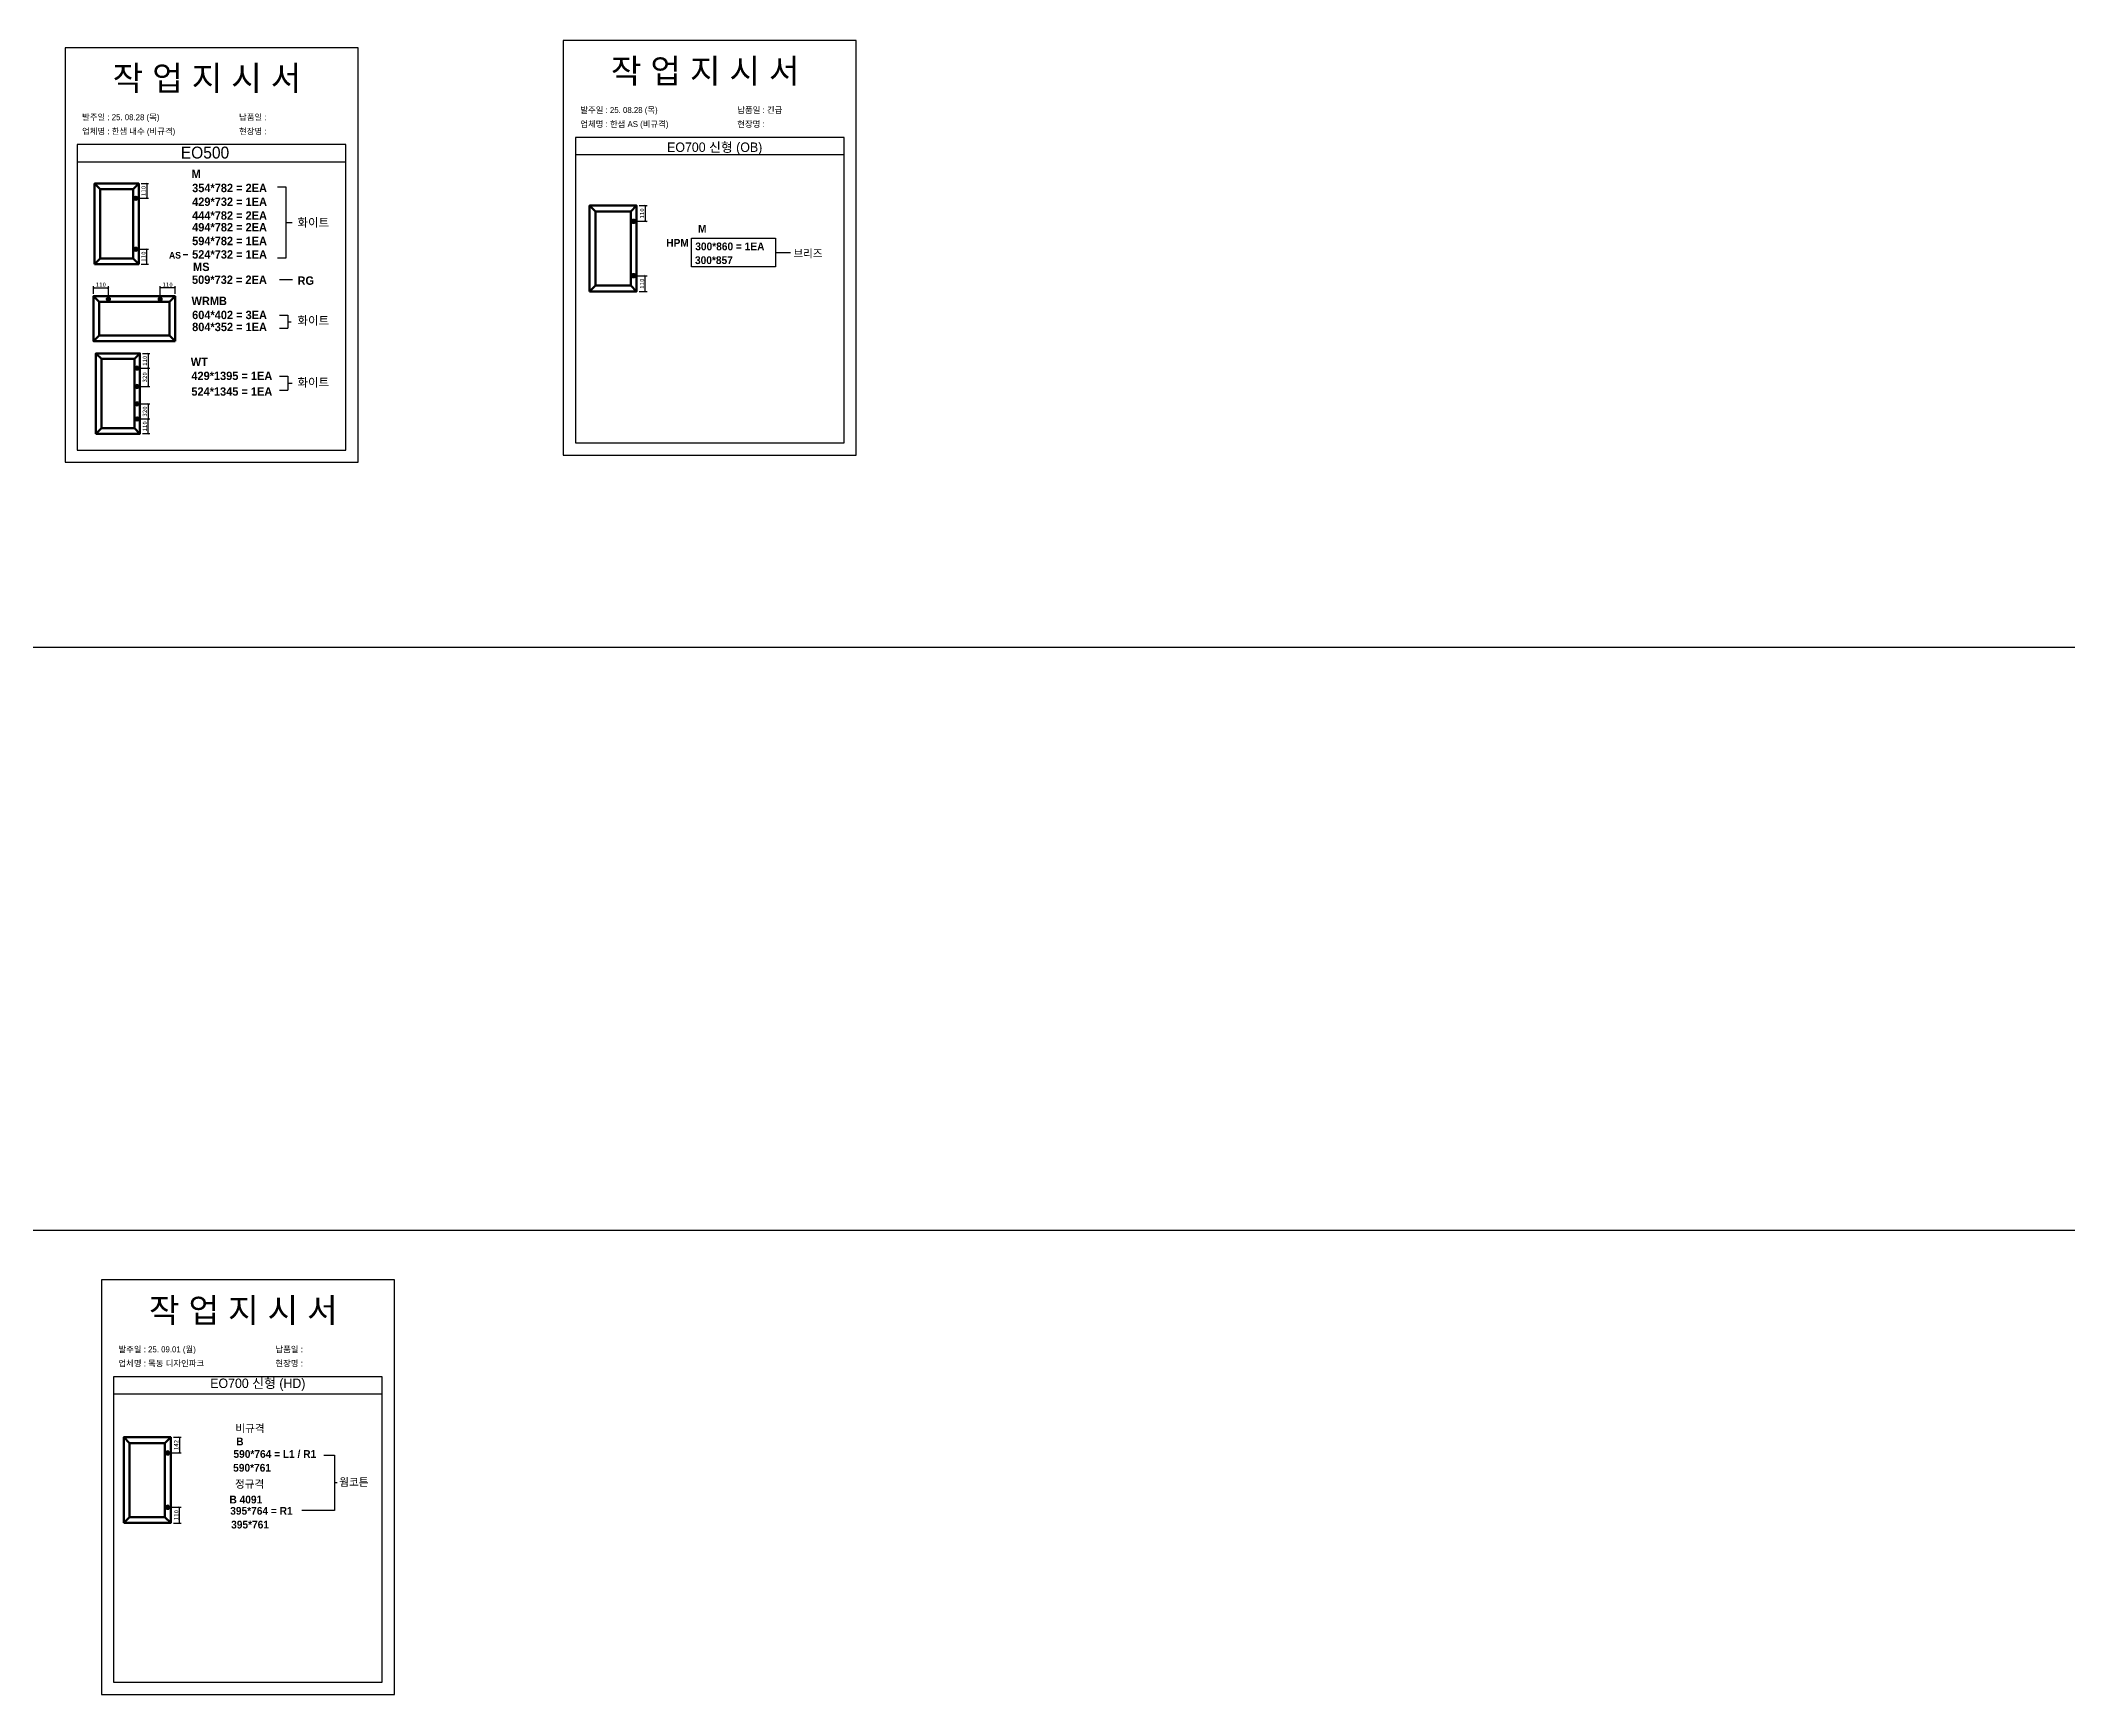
# Model space of a CAD drawing. Header units: millimetres. Extents: x -44117 to 256353, y -2095463 to 65325.
# Drawn here: x 114866 to 126488, y -272714 to -263234 of the extents above; entities that cross this region are included whole.
import ezdxf

# ---------------------------------------------------------------- set-up
doc = ezdxf.new("R2010")
doc.units = ezdxf.units.MM
doc.header["$LTSCALE"] = 10
doc.linetypes.add('CENTER', pattern=[50.8, 31.75, -6.35, 6.35, -6.35])
doc.layers.add('cen', color=1, linetype='CENTER')
doc.layers.add('Layer1', color=7, linetype='Continuous', lineweight=70)
doc.styles.add('MtX_Gulim', font='')
doc.styles.get('MtX_Gulim').set_extended_font_data('Gulim', bold=True)
doc.dimstyles.new('ISO-25', dxfattribs={"dimtxt": 2.5, "dimasz": 2.5, "dimexe": 1, "dimexo": 1, "dimtad": 1, "dimtxsty": 'Standard', "dimblk": 'ARCHTICK', "dimcen": 2.5, "dimadec": 0, "dimazin": 0, "dimtfac": 1, "dimtmove": 0, "dimatfit": 3, "dimfxl": 0, "dimarcsym": 0})

# ---------------------------------------------------------------- blocks, each defined once
blk = doc.blocks.new('_ArchTick')
at = {"color": 0, "linetype": 'ByBlock', "const_width": 0.15}
blk.add_lwpolyline([(-0.5, -0.5), (0.5, 0.5)], dxfattribs=at)
blk = doc.blocks.new('*D3184')
at = {"color": 0, "lineweight": -2}
for p, q in [((115444, -264054), (115486, -264054)), ((115476, -264054), (115476, -264138)), ((115428, -264138), (115486, -264138))]:
    blk.add_line(p, q, dxfattribs=at)
at = {"layer": 'Defpoints', "color": 0}
for p in [(115429, -264054), (115413, -264138), (115476, -264138)]:
    blk.add_point(p, dxfattribs=at)
at = {"color": 0, "lineweight": -2, "xscale": 10, "yscale": 10, "zscale": 10}
for p, rotation in [((115476, -264054), 90), ((115476, -264138), 270)]:
    blk.add_blockref('_ArchTick', p, dxfattribs=dict(at, rotation=rotation))
at = {"color": 0, "insert": (115457, -264096), "char_height": 25, "attachment_point": 5, "rotation": 90}
blk.add_mtext('110', dxfattribs=at)
blk = doc.blocks.new('*D3185')
at = {"color": 0, "lineweight": -2}
for p, q in [((115428, -264430), (115486, -264430)), ((115444, -264515), (115486, -264515)), ((115476, -264515), (115476, -264430))]:
    blk.add_line(p, q, dxfattribs=at)
at = {"layer": 'Defpoints', "color": 0}
for p in [(115413, -264430), (115429, -264515), (115476, -264430)]:
    blk.add_point(p, dxfattribs=at)
at = {"color": 0, "lineweight": -2, "xscale": 10, "yscale": 10, "zscale": 10}
for p, rotation in [((115476, -264430), 90), ((115476, -264515), 270)]:
    blk.add_blockref('_ArchTick', p, dxfattribs=dict(at, rotation=rotation))
at = {"color": 0, "insert": (115457, -264472), "char_height": 25, "attachment_point": 5, "rotation": 90}
blk.add_mtext('110', dxfattribs=at)
blk = doc.blocks.new('*D3186')
at = {"color": 0, "lineweight": -2}
for p, q in [((115170, -264685), (115170, -264642)), ((115170, -264652), (115255, -264652)), ((115255, -264701), (115255, -264642))]:
    blk.add_line(p, q, dxfattribs=at)
at = {"layer": 'Defpoints', "color": 0}
for p in [(115170, -264700), (115255, -264652), (115255, -264716)]:
    blk.add_point(p, dxfattribs=at)
at = {"color": 0, "lineweight": -2, "xscale": 10, "yscale": 10, "zscale": 10, "rotation": 180}
blk.add_blockref('_ArchTick', (115170, -264652), dxfattribs=at)
at = {"color": 0, "lineweight": -2, "xscale": 10, "yscale": 10, "zscale": 10}
blk.add_blockref('_ArchTick', (115255, -264652), dxfattribs=at)
at = {"color": 0, "insert": (115212, -264633), "char_height": 25, "attachment_point": 5}
blk.add_mtext('110', dxfattribs=at)
blk = doc.blocks.new('*D3187')
at = {"color": 0, "lineweight": -2}
for p, q in [((115552, -264701), (115552, -264642)), ((115638, -264652), (115552, -264652)), ((115638, -264685), (115638, -264642))]:
    blk.add_line(p, q, dxfattribs=at)
at = {"layer": 'Defpoints', "color": 0}
for p in [(115552, -264652), (115552, -264716), (115638, -264700)]:
    blk.add_point(p, dxfattribs=at)
at = {"color": 0, "lineweight": -2, "xscale": 10, "yscale": 10, "zscale": 10, "rotation": 180}
blk.add_blockref('_ArchTick', (115552, -264652), dxfattribs=at)
at = {"color": 0, "lineweight": -2, "xscale": 10, "yscale": 10, "zscale": 10}
blk.add_blockref('_ArchTick', (115638, -264652), dxfattribs=at)
at = {"color": 0, "insert": (115595, -264633), "char_height": 25, "attachment_point": 5}
blk.add_mtext('110', dxfattribs=at)
blk = doc.blocks.new('*D3194')
at = {"color": 0, "lineweight": -2}
for p, q in [((115451, -265027), (115493, -265027)), ((115483, -265027), (115483, -265111)), ((115434, -265111), (115493, -265111))]:
    blk.add_line(p, q, dxfattribs=at)
at = {"layer": 'Defpoints', "color": 0}
for p in [(115436, -265027), (115419, -265111), (115483, -265111)]:
    blk.add_point(p, dxfattribs=at)
at = {"color": 0, "lineweight": -2, "xscale": 10, "yscale": 10, "zscale": 10}
for p, rotation in [((115483, -265027), 90), ((115483, -265111), 270)]:
    blk.add_blockref('_ArchTick', p, dxfattribs=dict(at, rotation=rotation))
at = {"color": 0, "insert": (115464, -265069), "char_height": 25, "attachment_point": 5, "rotation": 90}
blk.add_mtext('110', dxfattribs=at)
blk = doc.blocks.new('*D3195')
at = {"color": 0, "lineweight": -2}
for p, q in [((115434, -265403), (115493, -265403)), ((115483, -265487), (115483, -265403)), ((115451, -265487), (115493, -265487))]:
    blk.add_line(p, q, dxfattribs=at)
at = {"layer": 'Defpoints', "color": 0}
for p in [(115419, -265403), (115483, -265403), (115436, -265487)]:
    blk.add_point(p, dxfattribs=at)
at = {"color": 0, "lineweight": -2, "xscale": 10, "yscale": 10, "zscale": 10}
for p, rotation in [((115483, -265403), 90), ((115483, -265487), 270)]:
    blk.add_blockref('_ArchTick', p, dxfattribs=dict(at, rotation=rotation))
at = {"color": 0, "insert": (115464, -265445), "char_height": 25, "attachment_point": 5, "rotation": 90}
blk.add_mtext('110', dxfattribs=at)
blk = doc.blocks.new('*D3196')
at = {"color": 0, "lineweight": -2}
for p, q in [((115434, -265111), (115493, -265111)), ((115434, -265217), (115493, -265217)), ((115483, -265111), (115483, -265217))]:
    blk.add_line(p, q, dxfattribs=at)
at = {"layer": 'Defpoints', "color": 0}
for p in [(115419, -265111), (115419, -265217), (115483, -265217)]:
    blk.add_point(p, dxfattribs=at)
at = {"color": 0, "lineweight": -2, "xscale": 10, "yscale": 10, "zscale": 10}
for p, rotation in [((115483, -265111), 90), ((115483, -265217), 270)]:
    blk.add_blockref('_ArchTick', p, dxfattribs=dict(at, rotation=rotation))
at = {"color": 0, "insert": (115464, -265164), "char_height": 25, "attachment_point": 5, "rotation": 90}
blk.add_mtext('320', dxfattribs=at)
blk = doc.blocks.new('*D3197')
at = {"color": 0, "lineweight": -2}
for p, q in [((115434, -265316), (115493, -265316)), ((115483, -265316), (115483, -265403)), ((115434, -265403), (115493, -265403))]:
    blk.add_line(p, q, dxfattribs=at)
at = {"layer": 'Defpoints', "color": 0}
for p in [(115419, -265316), (115419, -265403), (115483, -265403)]:
    blk.add_point(p, dxfattribs=at)
at = {"color": 0, "lineweight": -2, "xscale": 10, "yscale": 10, "zscale": 10}
for p, rotation in [((115483, -265316), 90), ((115483, -265403), 270)]:
    blk.add_blockref('_ArchTick', p, dxfattribs=dict(at, rotation=rotation))
at = {"color": 0, "insert": (115464, -265360), "char_height": 25, "attachment_point": 5, "rotation": 90}
blk.add_mtext('320', dxfattribs=at)
blk = doc.blocks.new('*D3198')
at = {"color": 0, "lineweight": -2}
for p, q in [((118281, -264270), (118344, -264270)), ((118299, -264180), (118344, -264180)), ((118334, -264180), (118334, -264270))]:
    blk.add_line(p, q, dxfattribs=at)
at = {"layer": 'Defpoints', "color": 0}
for p in [(118266, -264270), (118284, -264180), (118334, -264270)]:
    blk.add_point(p, dxfattribs=at)
at = {"color": 0, "lineweight": -2, "xscale": 10, "yscale": 10, "zscale": 10}
for p, rotation in [((118334, -264180), 90), ((118334, -264270), 270)]:
    blk.add_blockref('_ArchTick', p, dxfattribs=dict(at, rotation=rotation))
at = {"color": 0, "insert": (118315, -264225), "char_height": 25, "attachment_point": 5, "rotation": 90}
blk.add_mtext('110', dxfattribs=at)
blk = doc.blocks.new('*D3199')
at = {"color": 0, "lineweight": -2}
for p, q in [((118281, -264582), (118344, -264582)), ((118334, -264672), (118334, -264582)), ((118299, -264672), (118344, -264672))]:
    blk.add_line(p, q, dxfattribs=at)
at = {"layer": 'Defpoints', "color": 0}
for p in [(118266, -264582), (118334, -264582), (118284, -264672)]:
    blk.add_point(p, dxfattribs=at)
at = {"color": 0, "lineweight": -2, "xscale": 10, "yscale": 10, "zscale": 10}
for p, rotation in [((118334, -264582), 90), ((118334, -264672), 270)]:
    blk.add_blockref('_ArchTick', p, dxfattribs=dict(at, rotation=rotation))
at = {"color": 0, "insert": (118315, -264627), "char_height": 25, "attachment_point": 5, "rotation": 90}
blk.add_mtext('110', dxfattribs=at)
blk = doc.blocks.new('*D3226')
at = {"color": 0, "lineweight": -2}
for p, q in [((115628, -271239), (115673, -271239)), ((115663, -271239), (115663, -271329)), ((115610, -271329), (115673, -271329))]:
    blk.add_line(p, q, dxfattribs=at)
at = {"layer": 'Defpoints', "color": 0}
for p in [(115613, -271239), (115595, -271329), (115663, -271329)]:
    blk.add_point(p, dxfattribs=at)
at = {"color": 0, "lineweight": -2, "xscale": 10, "yscale": 10, "zscale": 10}
for p, rotation in [((115663, -271239), 90), ((115663, -271329), 270)]:
    blk.add_blockref('_ArchTick', p, dxfattribs=dict(at, rotation=rotation))
at = {"color": 0, "insert": (115644, -271284), "char_height": 25, "attachment_point": 5, "rotation": 90}
blk.add_mtext('142', dxfattribs=at)
blk = doc.blocks.new('*D3227')
at = {"color": 0, "lineweight": -2}
for p, q in [((115610, -271641), (115673, -271641)), ((115663, -271731), (115663, -271641)), ((115628, -271731), (115673, -271731))]:
    blk.add_line(p, q, dxfattribs=at)
at = {"layer": 'Defpoints', "color": 0}
for p in [(115595, -271641), (115663, -271641), (115613, -271731)]:
    blk.add_point(p, dxfattribs=at)
at = {"color": 0, "lineweight": -2, "xscale": 10, "yscale": 10, "zscale": 10}
for p, rotation in [((115663, -271641), 90), ((115663, -271731), 270)]:
    blk.add_blockref('_ArchTick', p, dxfattribs=dict(at, rotation=rotation))
at = {"color": 0, "insert": (115644, -271686), "char_height": 25, "attachment_point": 5, "rotation": 90}
blk.add_mtext('110', dxfattribs=at)

msp = doc.modelspace()

# ---------------------------------------------------------------- linework, layer by layer
for p, q in [((119473.59761, -263789.11358), (117933.59761, -263789.11358)), ((116616.85842, -263830.43521), (115076.85842, -263830.43521)), ((116616.85842, -263930.43521), (115076.85842, -263930.43521)), ((119473.59761, -263889.11358), (117933.59761, -263889.11358)), ((116271.91894, -264277.20119), (116309.93398, -264277.20119)), ((119080.87116, -264448.46313), (119165.49595, -264448.46313)), ((116237.09385, -264603.74629), (116311.58681, -264603.74629)), ((116237.09385, -264808.69696), (116284.61266, -264808.69696)), ((116284.61266, -264808.69696), (116284.61266, -264883.07422)), ((116284.61266, -264845.88559), (116303.32267, -264845.88559)), ((116237.09385, -264883.07422), (116284.61266, -264883.07422)), ((116237.09385, -265157.44367), (116284.61266, -265157.44367)), ((116284.61266, -265157.44367), (116284.61266, -265238.43225)), ((116284.61266, -265197.93796), (116309.52078, -265197.93796)), ((116237.09385, -265238.43225), (116284.61266, -265238.43225)), ((116825.3915, -270892.78185), (115285.3915, -270892.78185)), ((116825.3915, -270992.78185), (115285.3915, -270992.78185)), ((116551.39994, -271498.48537), (116566.22845, -271498.48537))]:
    msp.add_line(p, q)
at = {"color": 1}
for p, q in [((104015.69829, -266711.28002), (196284.84516, -266711.28002)), ((104015.69829, -266711.28002), (196284.84516, -266711.28002)), ((104015.69829, -270051.82666), (196284.84516, -270051.82666)), ((104015.69829, -270051.82666), (196284.84516, -270051.82666))]:
    msp.add_line(p, q, dxfattribs=at)
for points in [[(117863.59761, -265609.94385), (119543.59761, -265609.94385), (119543.59761, -263233.94385), (117863.59761, -263233.94385)], [(115006.85842, -265651.26549), (116686.85842, -265651.26549), (116686.85842, -263275.26549), (115006.85842, -263275.26549)], [(118598.12517, -264366.72327), (119080.87116, -264366.72327), (119080.87116, -264530.20298), (118598.12517, -264530.20298)], [(115215.3915, -272713.61213), (116895.3915, -272713.61213), (116895.3915, -270337.61213), (115215.3915, -270337.61213)]]:
    msp.add_lwpolyline(points, close=True)
for points in [[(117933.59761, -263789.11358), (117933.59761, -265539.94385), (119473.59761, -265539.94385), (119473.59761, -263789.11358)], [(115076.85842, -263830.43521), (115076.85842, -265581.26549), (116616.85842, -265581.26549), (116616.85842, -263830.43521)], [(116223.98693, -264073.07692), (116271.91894, -264073.07692), (116271.91894, -264481.32545), (116223.98693, -264481.32545)], [(115285.3915, -270892.78185), (115285.3915, -272643.61213), (116825.3915, -272643.61213), (116825.3915, -270892.78185)], [(116489.87555, -271341.21981), (116552.15527, -271341.21981), (116552.15527, -271658.54982), (116364.19007, -271658.54982)]]:
    msp.add_lwpolyline(points)
at = {"layer": 'cen'}
msp.add_line((115683.61557, -264460.36405), (115710.06082, -264460.36405), dxfattribs=at)
at = {"layer": 'Layer1'}
for p, q in [((115207.9505, -264085.17955), (115176.39467, -264053.62372)), ((115397.28552, -264085.17955), (115428.84135, -264053.62372)), ((115412.72549, -264125.01829), (115412.72549, -264151.25137)), ((118048.0404, -264213.56849), (118014.38476, -264179.91286)), ((118249.97422, -264213.56849), (118283.62985, -264179.91286)), ((118266.44161, -264256.0582), (118266.44161, -264284.03689)), ((115176.39467, -264514.74536), (115207.9505, -264483.18952)), ((115428.84135, -264514.74536), (115397.28552, -264483.18952)), ((115397.28552, -264483.18952), (115428.84135, -264514.74536)), ((115412.72549, -264443.35078), (115412.72549, -264417.1177)), ((118266.44161, -264595.5733), (118266.44161, -264567.59461)), ((115201.59483, -264731.64896), (115169.53151, -264699.58563)), ((115242.07427, -264715.96067), (115268.72923, -264715.96067)), ((115565.52626, -264715.96067), (115538.8713, -264715.96067)), ((115638.06902, -264699.58563), (115606.0057, -264731.64896)), ((115606.0057, -264731.64896), (115638.06902, -264699.58563)), ((118014.38476, -264671.71864), (118048.0404, -264638.06301)), ((118283.62985, -264671.71864), (118249.97422, -264638.06301)), ((118249.97422, -264638.06301), (118283.62985, -264671.71864)), ((115201.59483, -264924.0289), (115169.53151, -264956.09223)), ((115638.06902, -264956.09223), (115606.0057, -264924.0289)), ((115214.96989, -265058.36471), (115183.45653, -265026.85135)), ((115404.05003, -265058.36471), (115435.56338, -265026.85135)), ((115419.46922, -265098.14982), (115419.46922, -265124.34758)), ((115419.46922, -265203.61186), (115419.46922, -265229.80962)), ((115419.46922, -265303.24182), (115419.46922, -265329.43958)), ((115419.46922, -265416.05379), (115419.46922, -265389.85603)), ((115183.45653, -265487.35226), (115214.96989, -265455.8389)), ((115435.56338, -265487.35226), (115404.05003, -265455.8389)), ((115404.05003, -265455.8389), (115435.56338, -265487.35226)), ((115376.92076, -271272.63461), (115343.26512, -271238.97897)), ((115578.85458, -271272.63461), (115612.51021, -271238.97897)), ((115595.32196, -271315.12432), (115595.32196, -271343.103)), ((115343.26512, -271730.78476), (115376.92076, -271697.12912)), ((115612.51021, -271730.78476), (115578.85458, -271697.12912)), ((115578.85458, -271697.12912), (115612.51021, -271730.78476)), ((115595.32196, -271654.63941), (115595.32196, -271626.66073))]:
    msp.add_line(p, q, dxfattribs=at)
for points in [[(115176.39467, -264514.74536), (115428.84135, -264514.74536), (115428.84135, -264053.62372), (115176.39467, -264053.62372)], [(115207.9505, -264483.18952), (115397.28552, -264483.18952), (115397.28552, -264085.17955), (115207.9505, -264085.17955)], [(115425.84203, -264138.13483), (115399.60895, -264138.13483)], [(118014.38476, -264671.71864), (118283.62985, -264671.71864), (118283.62985, -264179.91286), (118014.38476, -264179.91286)], [(118048.0404, -264638.06301), (118249.97422, -264638.06301), (118249.97422, -264213.56849), (118048.0404, -264213.56849)], [(118280.43095, -264270.04755), (118252.45226, -264270.04755)], [(115425.84203, -264430.23424), (115399.60895, -264430.23424)], [(118280.43095, -264581.58395), (118252.45226, -264581.58395)], [(115638.06902, -264956.09223), (115638.06902, -264699.58563), (115169.53151, -264699.58563), (115169.53151, -264956.09223)], [(115606.0057, -264924.0289), (115606.0057, -264731.64896), (115201.59483, -264731.64896), (115201.59483, -264924.0289)], [(115255.40175, -264702.63319), (115255.40175, -264729.28815)], [(115552.19878, -264702.63319), (115552.19878, -264729.28815)], [(115183.45653, -265487.35226), (115435.56338, -265487.35226), (115435.56338, -265026.85135), (115183.45653, -265026.85135)], [(115214.96989, -265455.8389), (115404.05003, -265455.8389), (115404.05003, -265058.36471), (115214.96989, -265058.36471)], [(115432.5681, -265111.2487), (115406.37034, -265111.2487)], [(115432.5681, -265216.71074), (115406.37034, -265216.71074)], [(115432.5681, -265316.3407), (115406.37034, -265316.3407)], [(115432.5681, -265402.95491), (115406.37034, -265402.95491)], [(115343.26512, -271730.78476), (115612.51021, -271730.78476), (115612.51021, -271238.97897), (115343.26512, -271238.97897)], [(115376.92076, -271697.12912), (115578.85458, -271697.12912), (115578.85458, -271272.63461), (115376.92076, -271272.63461)], [(115609.31131, -271329.11366), (115581.33262, -271329.11366)], [(115609.31131, -271640.65007), (115581.33262, -271640.65007)]]:
    msp.add_lwpolyline(points, close=True, dxfattribs=at)
for centre, radius in [((115412.72549, -264138.13483), 8.74436), ((118266.44161, -264270.04755), 9.32623), ((115412.72549, -264430.23424), 8.74436), ((118266.44161, -264581.58395), 9.32623), ((115255.40175, -264715.96067), 8.88499), ((115552.19878, -264715.96067), 8.88499), ((115419.46922, -265111.2487), 8.73259), ((115419.46922, -265216.71074), 8.73259), ((115419.46922, -265316.3407), 8.73259), ((115419.46922, -265402.95491), 8.73259), ((115595.32196, -271329.11366), 9.32623), ((115595.32196, -271640.65007), 9.32623)]:
    msp.add_circle(centre, radius, dxfattribs=at)

# ---------------------------------------------------------------- texts
at = {"linetype": 'Continuous', "style": 'MtX_Gulim'}
for s, height, p in [('M', 48.14284, (115732.00344, -264022.60453)), ('354*782 = 2EA', 48.1428372, (115735.42017, -264102.92434)), ('429*732 = 1EA', 48.1428372, (115735.42017, -264181.77926)), ('444*782 = 2EA', 48.1428372, (115735.42017, -264260.63419)), ('494*782 = 2EA', 48.1428372, (115735.42017, -264327.94936)), ('화이트', 48.142837, (116339.68489, -264301.67376)), ('594*782 = 1EA', 48.1428372, (115735.42017, -264406.80429)), ('300*860 = 1EA', 44.508282, (118620.49295, -264436.15688)), ('M', 44.50828, (118636.29658, -264334.69931)), ('524*732 = 1EA', 48.1428372, (115735.42017, -264483.73592)), ('MS', 48.142837, (115740.83347, -264555.10826)), ('브리즈', 44.508282, (119182.80557, -264477.03779)), ('509*732 = 2EA', 48.1428372, (115734.67894, -264628.77158)), ('RG', 48.142837, (116339.68489, -264633.89219)), ('WRMB', 48.142837, (115732.00344, -264750.37776)), ('804*352 = 1EA', 48.1428372, (115735.42017, -264899.45522)), ('604*402 = 3EA', 48.1428372, (115735.42017, -264830.69758)), ('화이트', 48.142837, (116339.68489, -264863.63529)), ('WT', 48.142837, (115727.6397, -265099.44573)), ('429*1395 = 1EA', 48.1428372, (115731.05643, -265179.76554)), ('화이트', 48.142837, (116339.68489, -265217.34049)), ('524*1345 = 1EA', 48.1428372, (115731.05643, -265269.67939)), ('비규격', 44.508282, (115983.60465, -271210.95915)), ('B', 44.50828, (115988.09046, -271285.90399)), ('590*764 = L1 / R1', 44.508282, (115972.28684, -271357.70455)), ('정규격', 44.508282, (115981.38037, -271529.69034)), ('웜코튼', 44.508282, (116579.08497, -271518.9064)), ('B 4091', 44.508282, (115949.56191, -271618.81824)), ('395*764 = R1', 44.508282, (115953.93631, -271683.46165))]:
    msp.add_text(s, height=height, dxfattribs=at).set_placement(p)
at = {"color": 242, "linetype": 'Continuous', "true_color": 0xcd2027, "style": 'MtX_Gulim'}
for s, height, p in [('HPM', 44.508282, (118453.87836, -264415.61023)), ('AS', 37.741417, (115602.59695, -264483.38637)), ('300*857', 44.508282, (118618.83607, -264515.03813)), ('590*761', 44.508282, (115970.62996, -271436.5858)), ('395*761', 44.508282, (115959.13761, -271762.34289))]:
    msp.add_text(s, height=height, dxfattribs=at).set_placement(p)
at = {"attachment_point": 1}
for s, width, gutter_width, heights, insert, char_height in [('{\\fGulim|b0|i0|c129|p50;작 업 지 시 서}', 3307.3198183, 12.5, [-155.84554], (118136.40422, -263338.10637), 140), ('{\\fGulim|b0|i0|c129|p50;작 업 지 시 서}', 3307.3198183, 12.5, [-155.84554], (115279.66503, -263379.428), 140), ('{\\fGulim|b0|i0|c129|p50;발주일 : 25. 08.28 (목)}', 3307.3198183, 12.5, [34.50412], (115104.45567, -263656.14842), 34.3), ('{\\fGulim|b0|i0|c129|p50;납품일 : }', 3307.3198183, 12.5, [37.67976], (116004.43366, -263656.14842), 34.3), ('{\\fGulim|b0|i0|c129|p50;업체명 : 한샘 AS (비규격)}', 3307.3198183, 12.5, [36.11279], (117961.19486, -263695.48296), 34.3), ('{\\fGulim|b0|i0|c129|p50;발주일 : 25. 08.28 (목)}', 3307.3198183, 12.5, [34.50412], (117961.19486, -263614.82679), 34.3), ('{\\fGulim|b0|i0|c129|p50;현장명 : }', 3307.3198183, 12.5, [-38.2735], (118861.17285, -263695.48296), 34.3), ('{\\fGulim|b0|i0|c129|p50;납품일 : 긴급}', 3307.3198183, 12.5, [37.67976], (118861.17285, -263614.82679), 34.3), ('{\\fGulim|b0|i0|c129|p50;업체명 : 한샘 내수 (비규격)}', 3307.3198183, 12.5, [36.11279], (115104.45567, -263736.8046), 34.3), ('{\\fGulim|b0|i0|c129|p50;현장명 : }', 3307.3198183, 12.5, [-38.2735], (116004.43366, -263736.8046), 34.3), ('{\\fGulim|b0|i0|c129|p50;EO700 신형 (OB)}', 5224.9748335, 19.74777, [57.05176], (118458.90846, -263818.15286), 54.1878762), ('{\\fGulim|b0|i0|c129|p50;EO500}', 6570.6870665, 24.83388, [71.74566], (115670.3515, -263841.91298), 68.1441707), ('{\\fGulim|b0|i0|c129|p50;작 업 지 시 서}', 3307.3198183, 12.5, [-155.84554], (115488.1981, -270441.77464), 140), ('{\\fGulim|b0|i0|c129|p50;업체명 : 목동 디자인파크}', 3307.3198183, 12.5, [36.11279], (115312.98875, -270799.15124), 34.3), ('{\\fGulim|b0|i0|c129|p50;발주일 : 25. 09.01 (월)}', 3307.3198183, 12.5, [34.50412], (115312.98875, -270718.49506), 34.3), ('{\\fGulim|b0|i0|c129|p50;현장명 : }', 3307.3198183, 12.5, [-38.2735], (116212.96673, -270799.15124), 34.3), ('{\\fGulim|b0|i0|c129|p50;납품일 :}', 3307.3198183, 12.5, [37.67976], (116212.96673, -270718.49506), 34.3), ('{\\fGulim|b0|i0|c129|p50;EO700 신형 (HD)}', 5224.9748335, 19.74777, [57.05176], (115839.25629, -270902.9896), 54.1878762)]:
    msp.add_mtext_dynamic_manual_height_columns(s, width=width, gutter_width=gutter_width, heights=heights, dxfattribs=dict(at, insert=insert, char_height=char_height))

# ---------------------------------------------------------------- dimensions: what is measured, and where the dimension line sits
for base, p1, p2, angle, text, picture, middle in [((115475.94019, -264138.13483), (115428.84135, -264053.62372), (115412.72549, -264138.13483), 90, '110', '*D3184', (115457.19019, -264095.87927)), ((118333.86276, -264270.04755), (118283.62985, -264179.91286), (118266.44161, -264270.04755), 90, '110', '*D3198', (118315.11276, -264224.9802)), ((115475.94019, -264430.23424), (115428.84135, -264514.74536), (115412.72549, -264430.23424), 270, '110', '*D3185', (115457.19019, -264472.4898)), ((115255.40175, -264651.72934), (115169.53151, -264699.58563), (115255.40175, -264715.96067), 180, '110', '*D3186', (115212.46663, -264632.97934)), ((118333.86276, -264581.58395), (118283.62985, -264671.71864), (118266.44161, -264581.58395), 270, '110', '*D3199', (118315.11276, -264626.6513)), ((115482.59882, -265111.2487), (115435.56338, -265026.85135), (115419.46922, -265111.2487), 90, '110', '*D3194', (115463.84882, -265069.05003)), ((115482.59882, -265216.71074), (115419.46922, -265111.2487), (115419.46922, -265216.71074), 90, '320', '*D3196', (115463.84882, -265163.97972)), ((115482.59882, -265402.95491), (115419.46922, -265316.3407), (115419.46922, -265402.95491), 90, '320', '*D3197', (115463.84882, -265359.6478)), ((115482.59882, -265402.95491), (115435.56338, -265487.35226), (115419.46922, -265402.95491), 270, '110', '*D3195', (115463.84882, -265445.15358)), ((115662.74312, -271329.11366), (115612.51021, -271238.97897), (115595.32196, -271329.11366), 90, '142', '*D3226', (115643.99312, -271284.04632)), ((115662.74312, -271640.65007), (115612.51021, -271730.78476), (115595.32196, -271640.65007), 270, '110', '*D3227', (115643.99312, -271685.71741))]:
    dim = msp.add_linear_dim(base=base, p1=p1, p2=p2, angle=angle, text=text, dimstyle='ISO-25', override={"dimscale": 10, "dimasz": 1, "dimexo": 1.5, "dimtxsty": 'Standard'})
    dim.commit()
    dim.dimension.update_dxf_attribs({"geometry": picture, "text_midpoint": middle})
dim = msp.add_linear_dim(base=(115552.19878, -264651.72934), p1=(115638.06902, -264699.58563), p2=(115552.19878, -264715.96067), text='110', dimstyle='ISO-25', override={"dimscale": 10, "dimasz": 1, "dimexo": 1.5, "dimtxsty": 'Standard'})
dim.commit()
dim.dimension.update_dxf_attribs({"geometry": '*D3187', "text_midpoint": (115595.1339, -264632.97934)})

doc.saveas('drawing.dxf')
